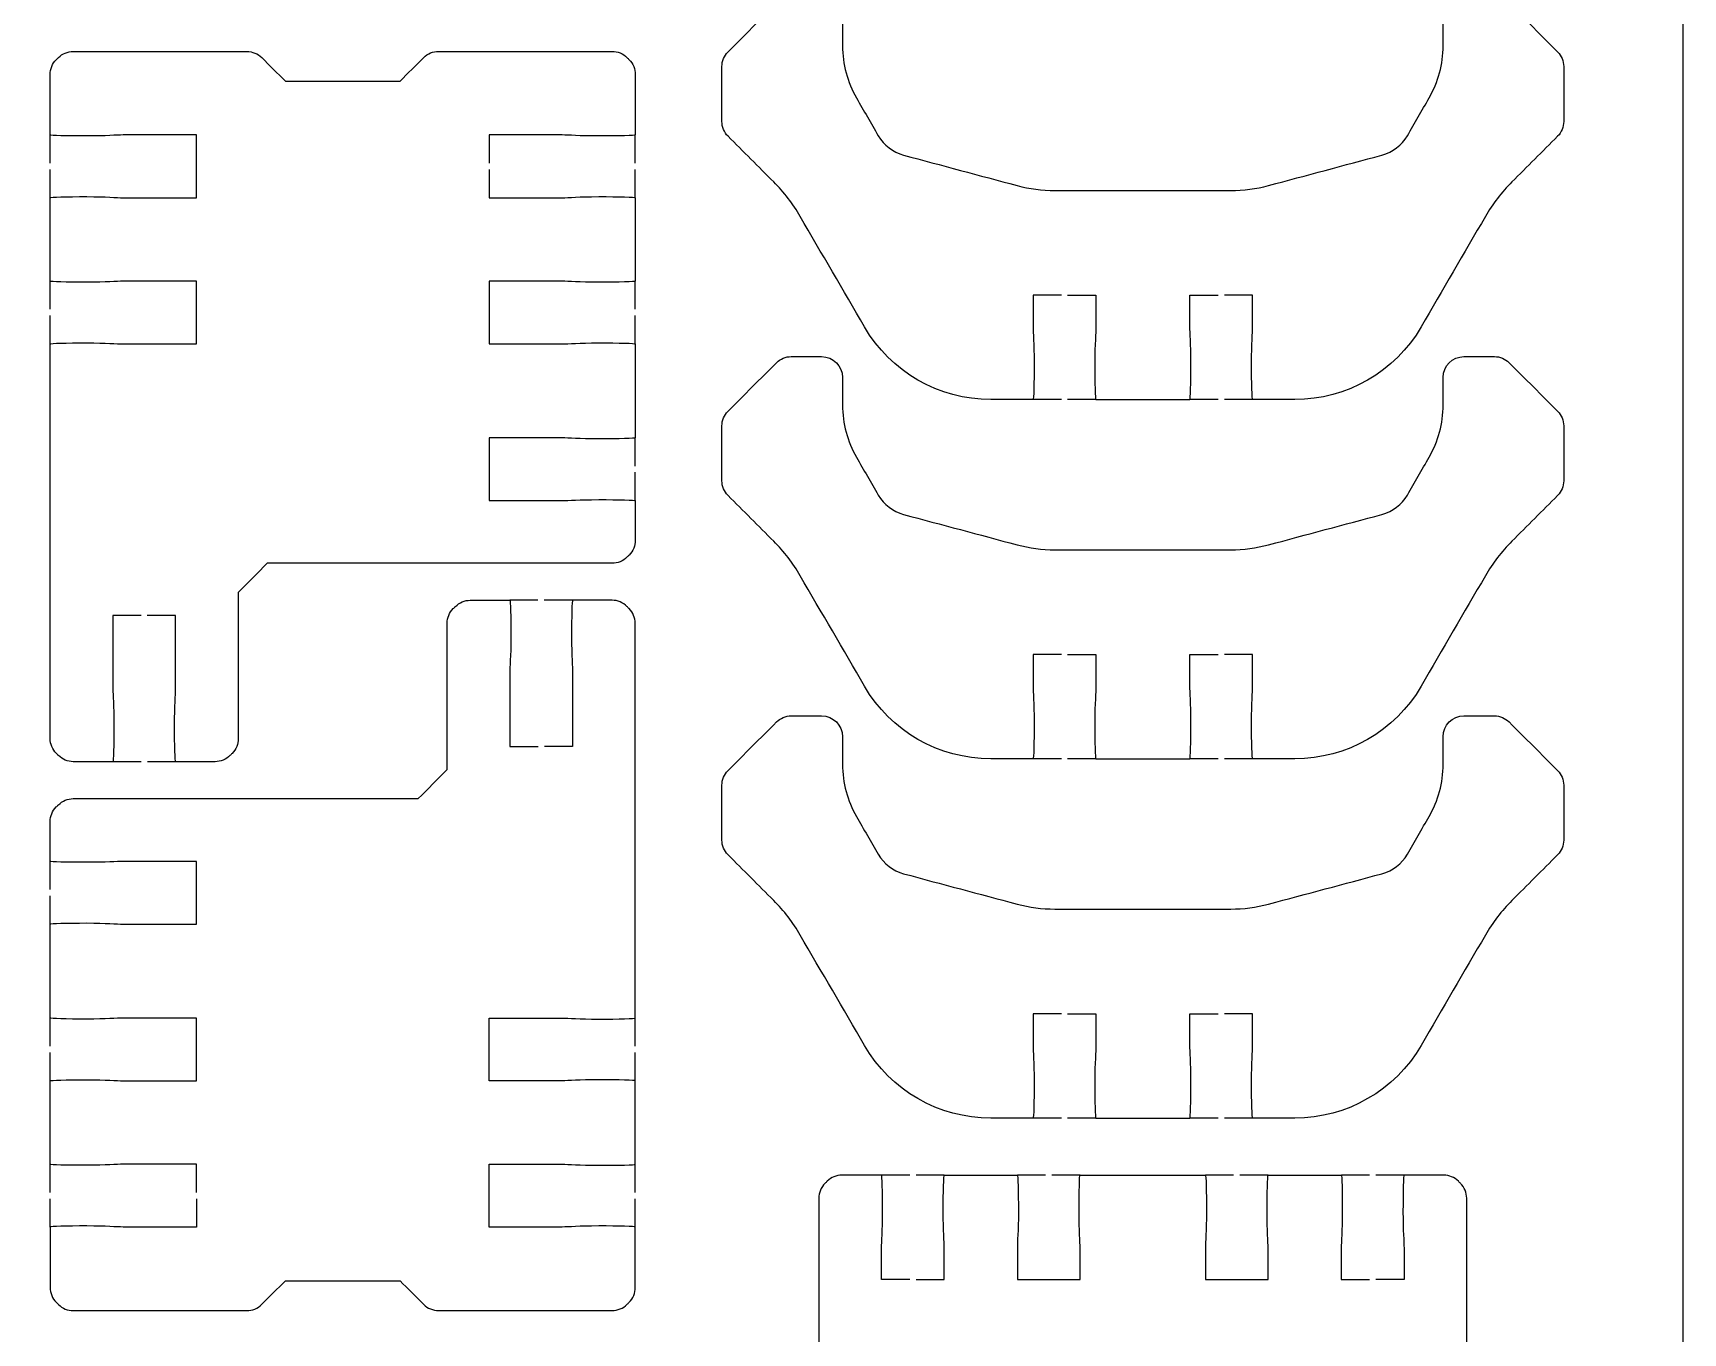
# Model space of a CAD drawing. Extents: x 0 to 410, y 0 to 300.
# Drawn here: x 331.2 to 410.2, y 171.8 to 234 of the extents above; entities that cross this region are included whole.
import ezdxf

# ---------------------------------------------------------------- set-up
doc = ezdxf.new("R2010")
doc.units = 0
doc.header["$MEASUREMENT"] = 0
doc.layers.add('DEFAULT', color=18, linetype='CONTINUOUS')

msp = doc.modelspace()

# ---------------------------------------------------------------- linework, layer by layer
at = {"layer": 'DEFAULT', "color": 18}
msp.add_lwpolyline([(410.176, 0.176), (210.177, 0.176), (210.177, 300.176), (410.176, 300.176)], close=True, dxfattribs=at)
at = {"layer": 'DEFAULT', "color": 1}
for points in [[(332.043, 227.793), (332.043, 229.14)], [(360.043, 227.793), (360.043, 229.14)], [(332.043, 226.142), (332.043, 227.493)], [(360.043, 226.142), (360.043, 227.493)], [(332.043, 220.794), (332.043, 222.141)], [(360.043, 220.794), (360.043, 222.141)], [(332.043, 219.143), (332.043, 220.494)], [(360.043, 219.143), (360.043, 220.494)], [(380.43, 216.476), (379.079, 216.476)], [(382.081, 216.476), (380.73, 216.476)], [(387.93, 216.476), (386.579, 216.476)], [(389.581, 216.476), (388.23, 216.476)], [(360.043, 213.294), (360.043, 214.641)], [(360.043, 211.643), (360.043, 212.994)], [(355.387, 206.87), (354.039, 206.87)], [(357.038, 206.87), (355.686, 206.87)], [(336.397, 199.14), (335.045, 199.14)], [(338.048, 199.14), (336.696, 199.14)], [(380.43, 199.278), (379.079, 199.278)], [(382.081, 199.278), (380.73, 199.278)], [(387.93, 199.278), (386.579, 199.278)], [(389.581, 199.278), (388.23, 199.278)], [(332.043, 193.02), (332.043, 194.371)], [(332.043, 191.369), (332.043, 192.72)], [(332.043, 185.519), (332.043, 186.871)], [(360.043, 185.519), (360.043, 186.871)], [(332.043, 183.868), (332.043, 185.22)], [(360.043, 183.868), (360.043, 185.22)], [(380.43, 182.08), (379.079, 182.08)], [(382.081, 182.08), (380.73, 182.08)], [(387.93, 182.08), (386.579, 182.08)], [(389.581, 182.08), (388.23, 182.08)], [(332.043, 178.52), (332.043, 179.872)], [(360.043, 178.52), (360.043, 179.872)], [(373.177, 179.353), (371.83, 179.353)], [(374.828, 179.353), (373.477, 179.353)], [(379.675, 179.353), (378.328, 179.353)], [(381.326, 179.353), (379.975, 179.353)], [(388.675, 179.353), (387.327, 179.353)], [(390.326, 179.353), (388.975, 179.353)], [(395.176, 179.353), (393.829, 179.353)], [(396.827, 179.353), (395.476, 179.353)], [(332.043, 176.869), (332.043, 178.221)], [(360.043, 176.869), (360.043, 178.221)]]:
    msp.add_lwpolyline(points, dxfattribs=at)
for points, knots in [([(380.43, 221.475), (379.98, 221.475), (379.53, 221.475), (379.079, 221.475), (379.079, 220.975), (379.079, 220.475), (379.079, 219.975), (379.079, 219.64), (379.129, 219.192), (379.129, 218.226), (379.129, 217.259), (379.107, 216.476), (379.079, 216.476), (378.405, 216.476), (377.732, 216.476), (377.058, 216.476), (374.567, 216.476), (372.26, 217.802), (371.008, 219.958), (369.985, 221.717), (368.961, 223.476), (367.938, 225.235), (367.589, 225.842), (367.159, 226.399), (366.665, 226.893), (365.937, 227.622), (365.209, 228.351), (364.481, 229.08), (364.291, 229.267), (364.188, 229.521), (364.188, 229.786), (364.188, 230.661), (364.188, 231.536), (364.188, 232.411), (364.188, 232.675), (364.291, 232.929), (364.481, 233.116), (365.254, 233.89), (366.026, 234.664), (366.799, 235.438), (366.986, 235.625), (367.24, 235.73), (367.508, 235.73), (367.992, 235.73), (368.477, 235.73), (368.961, 235.73), (369.512, 235.73), (369.96, 235.282), (369.96, 234.732), (369.96, 234.29), (369.96, 233.848), (369.96, 233.406), (369.96, 232.531), (370.189, 231.67), (370.627, 230.911), (370.975, 230.309), (371.323, 229.707), (371.671, 229.105), (371.935, 228.647), (372.373, 228.311), (372.884, 228.174), (374.693, 227.689), (376.501, 227.205), (378.31, 226.72), (378.899, 226.562), (379.51, 226.484), (380.12, 226.484), (382.926, 226.484), (385.731, 226.484), (388.537, 226.484), (389.147, 226.484), (389.758, 226.562), (390.347, 226.72), (392.155, 227.205), (393.964, 227.689), (395.773, 228.174), (396.284, 228.311), (396.722, 228.647), (396.986, 229.105), (397.333, 229.707), (397.68, 230.309), (398.027, 230.911), (398.464, 231.67), (398.697, 232.531), (398.697, 233.406), (398.697, 233.848), (398.697, 234.29), (398.697, 234.732), (398.697, 235.282), (399.142, 235.73), (399.695, 235.73), (400.18, 235.73), (400.664, 235.73), (401.149, 235.73), (401.417, 235.73), (401.671, 235.625), (401.858, 235.438), (402.631, 234.664), (403.403, 233.89), (404.176, 233.116), (404.366, 232.929), (404.469, 232.675), (404.469, 232.411), (404.469, 231.536), (404.469, 230.661), (404.469, 229.786), (404.469, 229.521), (404.366, 229.267), (404.176, 229.08), (403.448, 228.351), (402.72, 227.622), (401.992, 226.893), (401.498, 226.399), (401.068, 225.842), (400.719, 225.235), (399.695, 223.476), (398.672, 221.717), (397.649, 219.958), (396.393, 217.802), (394.09, 216.476), (391.596, 216.476), (390.924, 216.476), (390.253, 216.476), (389.581, 216.476), (389.553, 216.476), (389.532, 217.259), (389.532, 218.226), (389.532, 219.192), (389.581, 219.64), (389.581, 219.975), (389.581, 220.475), (389.581, 220.975), (389.581, 221.475), (389.131, 221.475), (388.681, 221.475), (388.23, 221.475)], [0, 0, 0, 0, 3.83, 3.83, 3.83, 8.08, 8.08, 8.08, 9.08, 9.08, 9.08, 10.08, 10.08, 10.08, 15.81, 15.81, 15.81, 16.81, 16.81, 16.81, 34.115826, 34.115826, 34.115826, 35.115826, 35.115826, 35.115826, 43.876881, 43.876881, 43.876881, 44.876881, 44.876881, 44.876881, 52.316881, 52.316881, 52.316881, 53.316881, 53.316881, 53.316881, 62.615338, 62.615338, 62.615338, 63.615338, 63.615338, 63.615338, 67.735338, 67.735338, 67.735338, 68.735338, 68.735338, 68.735338, 72.495338, 72.495338, 72.495338, 73.495338, 73.495338, 73.495338, 79.409389, 79.409389, 79.409389, 80.409389, 80.409389, 80.409389, 96.331663, 96.331663, 96.331663, 97.331663, 97.331663, 97.331663, 121.191663, 121.191663, 121.191663, 122.191663, 122.191663, 122.191663, 138.113937, 138.113937, 138.113937, 139.113937, 139.113937, 139.113937, 145.022989, 145.022989, 145.022989, 146.022989, 146.022989, 146.022989, 149.782989, 149.782989, 149.782989, 150.782989, 150.782989, 150.782989, 154.902989, 154.902989, 154.902989, 155.902989, 155.902989, 155.902989, 165.201446, 165.201446, 165.201446, 166.201446, 166.201446, 166.201446, 173.641446, 173.641446, 173.641446, 174.641446, 174.641446, 174.641446, 183.402502, 183.402502, 183.402502, 184.402502, 184.402502, 184.402502, 201.708328, 201.708328, 201.708328, 202.708328, 202.708328, 202.708328, 208.418328, 208.418328, 208.418328, 209.418328, 209.418328, 209.418328, 210.418328, 210.418328, 210.418328, 214.668328, 214.668328, 214.668328, 218.498328, 218.498328, 218.498328, 218.498328]), ([(336.393, 206.136), (335.943, 206.136), (335.492, 206.136), (335.042, 206.136), (335.043, 204.97), (335.044, 203.805), (335.045, 202.64), (335.045, 202.305), (335.095, 201.857), (335.095, 200.89), (335.095, 199.923), (335.074, 199.14), (335.045, 199.14), (334.414, 199.14), (333.782, 199.14), (333.151, 199.14), (332.886, 199.14), (332.632, 199.246), (332.445, 199.433), (332.41, 199.468), (332.375, 199.504), (332.34, 199.539), (332.153, 199.729), (332.047, 199.983), (332.047, 200.248), (332.046, 206.545), (332.044, 212.842), (332.043, 219.139), (332.043, 219.167), (332.826, 219.189), (333.793, 219.189), (334.76, 219.189), (335.208, 219.139), (335.543, 219.139), (336.709, 219.139), (337.876, 219.139), (339.042, 219.139), (339.042, 220.14), (339.042, 221.141), (339.042, 222.141), (337.876, 222.141), (336.709, 222.141), (335.543, 222.141), (335.208, 222.141), (334.76, 222.092), (333.793, 222.092), (332.826, 222.092), (332.043, 222.113), (332.043, 222.141), (332.043, 223.472), (332.043, 224.804), (332.043, 226.135), (332.043, 226.167), (332.826, 226.188), (333.793, 226.188), (334.76, 226.188), (335.208, 226.135), (335.543, 226.135), (336.709, 226.135), (337.876, 226.135), (339.042, 226.135), (339.042, 227.137), (339.042, 228.139), (339.042, 229.14), (337.876, 229.14), (336.709, 229.14), (335.543, 229.14), (335.208, 229.14), (334.76, 229.091), (333.793, 229.091), (332.826, 229.091), (332.043, 229.112), (332.043, 229.14), (332.043, 230.105), (332.043, 231.069), (332.043, 232.033), (332.043, 232.301), (332.149, 232.555), (332.336, 232.742), (332.371, 232.778), (332.407, 232.813), (332.442, 232.848), (332.629, 233.035), (332.883, 233.137), (333.147, 233.137), (335.918, 233.137), (338.688, 233.137), (341.459, 233.137), (341.723, 233.137), (341.981, 233.032), (342.168, 232.845), (342.545, 232.467), (342.923, 232.09), (343.3, 231.712), (345.129, 231.712), (346.958, 231.712), (348.786, 231.712), (349.165, 232.091), (349.543, 232.47), (349.922, 232.848), (350.109, 233.035), (350.363, 233.141), (350.628, 233.141), (353.397, 233.141), (356.166, 233.141), (358.936, 233.141), (359.2, 233.141), (359.458, 233.035), (359.645, 232.848), (359.68, 232.813), (359.715, 232.778), (359.75, 232.742), (359.937, 232.555), (360.043, 232.301), (360.043, 232.037), (360.043, 231.071), (360.043, 230.106), (360.043, 229.14), (360.043, 229.112), (359.26, 229.091), (358.293, 229.091), (357.327, 229.091), (356.879, 229.14), (356.544, 229.14), (355.377, 229.14), (354.211, 229.14), (353.044, 229.14), (353.044, 228.69), (353.044, 228.24), (353.044, 227.789)], [0, 0, 0, 0, 3.83, 3.83, 3.83, 13.740005, 13.740005, 13.740005, 14.740005, 14.740005, 14.740005, 15.740005, 15.740005, 15.740005, 21.110005, 21.110005, 21.110005, 22.110005, 22.110005, 22.110005, 22.534269, 22.534269, 22.534269, 23.534269, 23.534269, 23.534269, 77.08427, 77.08427, 77.08427, 78.08427, 78.08427, 78.08427, 79.08427, 79.08427, 79.08427, 89.00427, 89.00427, 89.00427, 97.51427, 97.51427, 97.51427, 107.43427, 107.43427, 107.43427, 108.43427, 108.43427, 108.43427, 109.43427, 109.43427, 109.43427, 120.75427, 120.75427, 120.75427, 121.75427, 121.75427, 121.75427, 122.75427, 122.75427, 122.75427, 132.67427, 132.67427, 132.67427, 141.19427, 141.19427, 141.19427, 151.11427, 151.11427, 151.11427, 152.11427, 152.11427, 152.11427, 153.11427, 153.11427, 153.11427, 161.31427, 161.31427, 161.31427, 162.31427, 162.31427, 162.31427, 162.738534, 162.738534, 162.738534, 163.738534, 163.738534, 163.738534, 187.298534, 187.298534, 187.298534, 188.298534, 188.298534, 188.298534, 192.83816, 192.83816, 192.83816, 208.38816, 208.38816, 208.38816, 212.941927, 212.941927, 212.941927, 213.941927, 213.941927, 213.941927, 237.491927, 237.491927, 237.491927, 238.491927, 238.491927, 238.491927, 238.916191, 238.916191, 238.916191, 239.916191, 239.916191, 239.916191, 248.126191, 248.126191, 248.126191, 249.126191, 249.126191, 249.126191, 250.126191, 250.126191, 250.126191, 260.046191, 260.046191, 260.046191, 263.876191, 263.876191, 263.876191, 263.876191]), ([(353.044, 227.489), (353.044, 227.038), (353.044, 226.586), (353.044, 226.135), (354.211, 226.135), (355.377, 226.135), (356.544, 226.135), (356.879, 226.135), (357.327, 226.188), (358.293, 226.188), (359.26, 226.188), (360.043, 226.167), (360.043, 226.135), (360.043, 224.804), (360.043, 223.472), (360.043, 222.141), (360.043, 222.113), (359.26, 222.092), (358.293, 222.092), (357.327, 222.092), (356.879, 222.141), (356.544, 222.141), (355.377, 222.141), (354.211, 222.141), (353.044, 222.141), (353.044, 221.141), (353.044, 220.14), (353.044, 219.139), (354.211, 219.139), (355.377, 219.139), (356.544, 219.139), (356.879, 219.139), (357.327, 219.189), (358.293, 219.189), (359.26, 219.189), (360.043, 219.167), (360.043, 219.139), (360.043, 217.64), (360.043, 216.141), (360.043, 214.641), (360.043, 214.613), (359.26, 214.588), (358.293, 214.588), (357.327, 214.588), (356.879, 214.641), (356.544, 214.641), (355.377, 214.641), (354.211, 214.641), (353.044, 214.641), (353.044, 213.641), (353.044, 212.64), (353.044, 211.639), (354.211, 211.639), (355.377, 211.639), (356.544, 211.639), (356.879, 211.639), (357.327, 211.685), (358.293, 211.685), (359.26, 211.685), (360.043, 211.664), (360.043, 211.639), (360.043, 211.007), (360.043, 210.374), (360.043, 209.741), (360.043, 209.477), (359.937, 209.219), (359.747, 209.032), (359.713, 208.998), (359.679, 208.964), (359.645, 208.93), (359.454, 208.743), (359.204, 208.637), (358.939, 208.637), (353.437, 208.637), (347.935, 208.637), (342.433, 208.637), (341.97, 208.174), (341.508, 207.71), (341.046, 207.247), (341.046, 204.914), (341.046, 202.581), (341.046, 200.248), (341.046, 199.983), (340.94, 199.729), (340.753, 199.539), (340.718, 199.504), (340.683, 199.468), (340.648, 199.433), (340.461, 199.246), (340.203, 199.14), (339.938, 199.14), (339.308, 199.14), (338.678, 199.14), (338.048, 199.14), (338.019, 199.14), (337.998, 199.923), (337.998, 200.89), (337.998, 201.857), (338.048, 202.305), (338.048, 202.64), (338.046, 203.805), (338.045, 204.97), (338.044, 206.136), (337.594, 206.136), (337.143, 206.136), (336.693, 206.136)], [0, 0, 0, 0, 3.84, 3.84, 3.84, 13.76, 13.76, 13.76, 14.76, 14.76, 14.76, 15.76, 15.76, 15.76, 27.08, 27.08, 27.08, 28.08, 28.08, 28.08, 29.08, 29.08, 29.08, 39, 39, 39, 47.51, 47.51, 47.51, 57.43, 57.43, 57.43, 58.43, 58.43, 58.43, 59.43, 59.43, 59.43, 72.18, 72.18, 72.18, 73.18, 73.18, 73.18, 74.18, 74.18, 74.18, 84.1, 84.1, 84.1, 92.61, 92.61, 92.61, 102.53, 102.53, 102.53, 103.53, 103.53, 103.53, 104.53, 104.53, 104.53, 109.91, 109.91, 109.91, 110.91, 110.91, 110.91, 111.320122, 111.320122, 111.320122, 112.320122, 112.320122, 112.320122, 159.110122, 159.110122, 159.110122, 164.675057, 164.675057, 164.675057, 184.515057, 184.515057, 184.515057, 185.515057, 185.515057, 185.515057, 185.939321, 185.939321, 185.939321, 186.939321, 186.939321, 186.939321, 192.299321, 192.299321, 192.299321, 193.299321, 193.299321, 193.299321, 194.299321, 194.299321, 194.299321, 204.209326, 204.209326, 204.209326, 208.039326, 208.039326, 208.039326, 208.039326]), ([(380.73, 221.475), (381.181, 221.475), (381.631, 221.475), (382.081, 221.475), (382.081, 220.975), (382.081, 220.475), (382.081, 219.975), (382.081, 219.64), (382.032, 219.192), (382.032, 218.226), (382.032, 217.259), (382.053, 216.476), (382.081, 216.476), (383.581, 216.476), (385.08, 216.476), (386.579, 216.476), (386.607, 216.476), (386.629, 217.259), (386.629, 218.226), (386.629, 219.192), (386.579, 219.64), (386.579, 219.975), (386.579, 220.475), (386.579, 220.975), (386.579, 221.475), (387.03, 221.475), (387.48, 221.475), (387.93, 221.475)], [0, 0, 0, 0, 3.83, 3.83, 3.83, 8.08, 8.08, 8.08, 9.08, 9.08, 9.08, 10.08, 10.08, 10.08, 22.83, 22.83, 22.83, 23.83, 23.83, 23.83, 24.83, 24.83, 24.83, 29.08, 29.08, 29.08, 32.91, 32.91, 32.91, 32.91]), ([(380.43, 204.277), (379.98, 204.277), (379.53, 204.277), (379.079, 204.277), (379.079, 203.777), (379.079, 203.277), (379.079, 202.777), (379.079, 202.442), (379.129, 201.994), (379.129, 201.028), (379.129, 200.061), (379.107, 199.278), (379.079, 199.278), (378.405, 199.278), (377.732, 199.278), (377.058, 199.278), (374.567, 199.278), (372.26, 200.604), (371.008, 202.76), (369.985, 204.519), (368.961, 206.278), (367.938, 208.037), (367.589, 208.644), (367.159, 209.201), (366.665, 209.695), (365.937, 210.424), (365.209, 211.153), (364.481, 211.883), (364.291, 212.07), (364.188, 212.324), (364.188, 212.588), (364.188, 213.463), (364.188, 214.338), (364.188, 215.213), (364.188, 215.477), (364.291, 215.731), (364.481, 215.918), (365.254, 216.692), (366.026, 217.466), (366.799, 218.24), (366.986, 218.427), (367.24, 218.532), (367.508, 218.532), (367.992, 218.532), (368.477, 218.532), (368.961, 218.532), (369.512, 218.532), (369.96, 218.084), (369.96, 217.534), (369.96, 217.092), (369.96, 216.65), (369.96, 216.208), (369.96, 215.333), (370.189, 214.472), (370.627, 213.713), (370.975, 213.111), (371.323, 212.509), (371.671, 211.907), (371.935, 211.449), (372.373, 211.114), (372.884, 210.976), (374.693, 210.491), (376.501, 210.007), (378.31, 209.522), (378.899, 209.364), (379.51, 209.286), (380.12, 209.286), (382.926, 209.286), (385.731, 209.286), (388.537, 209.286), (389.147, 209.286), (389.758, 209.364), (390.347, 209.522), (392.155, 210.007), (393.964, 210.491), (395.773, 210.976), (396.284, 211.114), (396.722, 211.449), (396.986, 211.907), (397.333, 212.509), (397.68, 213.111), (398.027, 213.713), (398.464, 214.472), (398.697, 215.333), (398.697, 216.208), (398.697, 216.65), (398.697, 217.092), (398.697, 217.534), (398.697, 218.084), (399.142, 218.532), (399.695, 218.532), (400.18, 218.532), (400.664, 218.532), (401.149, 218.532), (401.417, 218.532), (401.671, 218.427), (401.858, 218.24), (402.631, 217.466), (403.403, 216.692), (404.176, 215.918), (404.366, 215.731), (404.469, 215.477), (404.469, 215.213), (404.469, 214.338), (404.469, 213.463), (404.469, 212.588), (404.469, 212.324), (404.366, 212.07), (404.176, 211.883), (403.448, 211.153), (402.72, 210.424), (401.992, 209.695), (401.498, 209.201), (401.068, 208.644), (400.719, 208.037), (399.695, 206.278), (398.672, 204.519), (397.649, 202.76), (396.393, 200.604), (394.09, 199.278), (391.596, 199.278), (390.924, 199.278), (390.253, 199.278), (389.581, 199.278), (389.553, 199.278), (389.532, 200.061), (389.532, 201.028), (389.532, 201.994), (389.581, 202.442), (389.581, 202.777), (389.581, 203.277), (389.581, 203.777), (389.581, 204.277), (389.131, 204.277), (388.681, 204.277), (388.23, 204.277)], [0, 0, 0, 0, 3.83, 3.83, 3.83, 8.08, 8.08, 8.08, 9.08, 9.08, 9.08, 10.08, 10.08, 10.08, 15.81, 15.81, 15.81, 16.81, 16.81, 16.81, 34.115826, 34.115826, 34.115826, 35.115826, 35.115826, 35.115826, 43.876881, 43.876881, 43.876881, 44.876881, 44.876881, 44.876881, 52.316881, 52.316881, 52.316881, 53.316881, 53.316881, 53.316881, 62.615338, 62.615338, 62.615338, 63.615338, 63.615338, 63.615338, 67.735338, 67.735338, 67.735338, 68.735338, 68.735338, 68.735338, 72.495338, 72.495338, 72.495338, 73.495338, 73.495338, 73.495338, 79.409389, 79.409389, 79.409389, 80.409389, 80.409389, 80.409389, 96.331663, 96.331663, 96.331663, 97.331663, 97.331663, 97.331663, 121.191663, 121.191663, 121.191663, 122.191663, 122.191663, 122.191663, 138.113937, 138.113937, 138.113937, 139.113937, 139.113937, 139.113937, 145.022989, 145.022989, 145.022989, 146.022989, 146.022989, 146.022989, 149.782989, 149.782989, 149.782989, 150.782989, 150.782989, 150.782989, 154.902989, 154.902989, 154.902989, 155.902989, 155.902989, 155.902989, 165.201446, 165.201446, 165.201446, 166.201446, 166.201446, 166.201446, 173.641446, 173.641446, 173.641446, 174.641446, 174.641446, 174.641446, 183.402502, 183.402502, 183.402502, 184.402502, 184.402502, 184.402502, 201.708328, 201.708328, 201.708328, 202.708328, 202.708328, 202.708328, 208.418328, 208.418328, 208.418328, 209.418328, 209.418328, 209.418328, 210.418328, 210.418328, 210.418328, 214.668328, 214.668328, 214.668328, 218.498328, 218.498328, 218.498328, 218.498328]), ([(339.042, 178.224), (339.042, 177.772), (339.042, 177.321), (339.042, 176.869), (337.876, 176.869), (336.709, 176.869), (335.543, 176.869), (335.208, 176.869), (334.76, 176.919), (333.793, 176.919), (332.826, 176.919), (332.043, 176.898), (332.043, 176.869), (332.043, 175.904), (332.043, 174.939), (332.043, 173.973), (332.043, 173.708), (332.149, 173.454), (332.336, 173.268), (332.371, 173.232), (332.407, 173.197), (332.442, 173.162), (332.629, 172.971), (332.883, 172.869), (333.147, 172.869), (335.917, 172.869), (338.686, 172.869), (341.455, 172.869), (341.72, 172.869), (341.977, 172.971), (342.164, 173.162), (342.543, 173.54), (342.922, 173.919), (343.3, 174.298), (345.129, 174.298), (346.958, 174.298), (348.786, 174.298), (349.164, 173.92), (349.541, 173.543), (349.919, 173.165), (350.105, 172.975), (350.359, 172.872), (350.624, 172.872), (353.396, 172.872), (356.167, 172.872), (358.939, 172.872), (359.204, 172.872), (359.458, 172.975), (359.645, 173.162), (359.679, 173.196), (359.713, 173.23), (359.747, 173.264), (359.937, 173.454), (360.043, 173.708), (360.043, 173.973), (360.043, 174.939), (360.043, 175.904), (360.043, 176.869), (360.043, 176.898), (359.26, 176.919), (358.293, 176.919), (357.327, 176.919), (356.879, 176.869), (356.544, 176.869), (355.377, 176.869), (354.211, 176.869), (353.044, 176.869), (353.044, 177.871), (353.044, 178.873), (353.044, 179.875), (354.211, 179.875), (355.377, 179.875), (356.544, 179.875), (356.879, 179.875), (357.327, 179.822), (358.293, 179.822), (359.26, 179.822), (360.043, 179.843), (360.043, 179.875), (360.043, 181.206), (360.043, 182.537), (360.043, 183.868), (360.043, 183.897), (359.26, 183.918), (358.293, 183.918), (357.327, 183.918), (356.879, 183.868), (356.544, 183.868), (355.377, 183.868), (354.211, 183.868), (353.044, 183.868), (353.044, 184.869), (353.044, 185.87), (353.044, 186.871), (354.211, 186.871), (355.377, 186.871), (356.544, 186.871), (356.879, 186.871), (357.327, 186.821), (358.293, 186.821), (359.26, 186.821), (360.043, 186.842), (360.043, 186.871), (360.042, 193.168), (360.041, 199.465), (360.04, 205.762), (360.04, 206.026), (359.934, 206.28), (359.747, 206.471), (359.712, 206.505), (359.676, 206.539), (359.641, 206.573), (359.454, 206.764), (359.197, 206.87), (358.932, 206.87), (358.302, 206.87), (357.671, 206.87), (357.041, 206.87), (357.013, 206.87), (356.992, 206.086), (356.992, 205.12), (356.992, 204.153), (357.041, 203.705), (357.041, 203.37), (357.042, 202.205), (357.043, 201.039), (357.045, 199.874), (356.594, 199.874), (356.144, 199.874), (355.693, 199.874)], [0, 0, 0, 0, 3.84, 3.84, 3.84, 13.76, 13.76, 13.76, 14.76, 14.76, 14.76, 15.76, 15.76, 15.76, 23.97, 23.97, 23.97, 24.97, 24.97, 24.97, 25.394264, 25.394264, 25.394264, 26.394264, 26.394264, 26.394264, 49.944264, 49.944264, 49.944264, 50.944264, 50.944264, 50.944264, 55.498032, 55.498032, 55.498032, 71.048032, 71.048032, 71.048032, 75.587657, 75.587657, 75.587657, 76.587657, 76.587657, 76.587657, 100.157657, 100.157657, 100.157657, 101.157657, 101.157657, 101.157657, 101.567779, 101.567779, 101.567779, 102.567779, 102.567779, 102.567779, 110.777779, 110.777779, 110.777779, 111.777779, 111.777779, 111.777779, 112.777779, 112.777779, 112.777779, 122.697779, 122.697779, 122.697779, 131.217779, 131.217779, 131.217779, 141.137779, 141.137779, 141.137779, 142.137779, 142.137779, 142.137779, 143.137779, 143.137779, 143.137779, 154.457779, 154.457779, 154.457779, 155.457779, 155.457779, 155.457779, 156.457779, 156.457779, 156.457779, 166.377779, 166.377779, 166.377779, 174.887779, 174.887779, 174.887779, 184.807779, 184.807779, 184.807779, 185.807779, 185.807779, 185.807779, 186.807779, 186.807779, 186.807779, 240.35778, 240.35778, 240.35778, 241.35778, 241.35778, 241.35778, 241.775033, 241.775033, 241.775033, 242.775033, 242.775033, 242.775033, 248.135033, 248.135033, 248.135033, 249.135033, 249.135033, 249.135033, 250.135033, 250.135033, 250.135033, 260.045038, 260.045038, 260.045038, 263.875038, 263.875038, 263.875038, 263.875038]), ([(339.042, 178.524), (339.042, 178.974), (339.042, 179.425), (339.042, 179.875), (337.876, 179.875), (336.709, 179.875), (335.543, 179.875), (335.208, 179.875), (334.76, 179.822), (333.793, 179.822), (332.826, 179.822), (332.043, 179.843), (332.043, 179.875), (332.043, 181.206), (332.043, 182.537), (332.043, 183.868), (332.043, 183.897), (332.826, 183.918), (333.793, 183.918), (334.76, 183.918), (335.208, 183.868), (335.543, 183.868), (336.709, 183.868), (337.876, 183.868), (339.042, 183.868), (339.042, 184.869), (339.042, 185.87), (339.042, 186.871), (337.876, 186.871), (336.709, 186.871), (335.543, 186.871), (335.208, 186.871), (334.76, 186.821), (333.793, 186.821), (332.826, 186.821), (332.043, 186.842), (332.043, 186.871), (332.043, 188.37), (332.043, 189.869), (332.043, 191.369), (332.043, 191.397), (332.826, 191.421), (333.793, 191.421), (334.76, 191.421), (335.208, 191.369), (335.543, 191.369), (336.709, 191.369), (337.876, 191.369), (339.042, 191.369), (339.042, 192.369), (339.042, 193.37), (339.042, 194.371), (337.876, 194.371), (336.709, 194.371), (335.543, 194.371), (335.208, 194.371), (334.76, 194.325), (333.793, 194.325), (332.826, 194.325), (332.043, 194.346), (332.043, 194.371), (332.043, 195.003), (332.043, 195.636), (332.043, 196.269), (332.043, 196.533), (332.149, 196.787), (332.336, 196.978), (332.371, 197.012), (332.407, 197.046), (332.442, 197.08), (332.629, 197.267), (332.883, 197.373), (333.147, 197.373), (338.65, 197.373), (344.152, 197.373), (349.654, 197.373), (350.116, 197.836), (350.578, 198.299), (351.04, 198.763), (351.04, 201.096), (351.04, 203.429), (351.04, 205.762), (351.04, 206.026), (351.146, 206.28), (351.333, 206.471), (351.368, 206.505), (351.404, 206.539), (351.439, 206.573), (351.626, 206.764), (351.88, 206.87), (352.145, 206.87), (352.776, 206.87), (353.407, 206.87), (354.039, 206.87), (354.067, 206.87), (354.088, 206.086), (354.088, 205.12), (354.088, 204.153), (354.039, 203.705), (354.039, 203.37), (354.04, 202.205), (354.041, 201.039), (354.042, 199.874), (354.493, 199.874), (354.943, 199.874), (355.394, 199.874)], [0, 0, 0, 0, 3.83, 3.83, 3.83, 13.75, 13.75, 13.75, 14.75, 14.75, 14.75, 15.75, 15.75, 15.75, 27.07, 27.07, 27.07, 28.07, 28.07, 28.07, 29.07, 29.07, 29.07, 38.99, 38.99, 38.99, 47.5, 47.5, 47.5, 57.42, 57.42, 57.42, 58.42, 58.42, 58.42, 59.42, 59.42, 59.42, 72.17, 72.17, 72.17, 73.17, 73.17, 73.17, 74.17, 74.17, 74.17, 84.09, 84.09, 84.09, 92.6, 92.6, 92.6, 102.52, 102.52, 102.52, 103.52, 103.52, 103.52, 104.52, 104.52, 104.52, 109.9, 109.9, 109.9, 110.9, 110.9, 110.9, 111.317253, 111.317253, 111.317253, 112.317253, 112.317253, 112.317253, 159.107253, 159.107253, 159.107253, 164.672188, 164.672188, 164.672188, 184.512188, 184.512188, 184.512188, 185.512188, 185.512188, 185.512188, 185.929441, 185.929441, 185.929441, 186.929441, 186.929441, 186.929441, 192.299441, 192.299441, 192.299441, 193.299441, 193.299441, 193.299441, 194.299441, 194.299441, 194.299441, 204.209446, 204.209446, 204.209446, 208.039446, 208.039446, 208.039446, 208.039446]), ([(380.73, 204.277), (381.181, 204.277), (381.631, 204.277), (382.081, 204.277), (382.081, 203.777), (382.081, 203.277), (382.081, 202.777), (382.081, 202.442), (382.032, 201.994), (382.032, 201.028), (382.032, 200.061), (382.053, 199.278), (382.081, 199.278), (383.581, 199.278), (385.08, 199.278), (386.579, 199.278), (386.607, 199.278), (386.629, 200.061), (386.629, 201.028), (386.629, 201.994), (386.579, 202.442), (386.579, 202.777), (386.579, 203.277), (386.579, 203.777), (386.579, 204.277), (387.03, 204.277), (387.48, 204.277), (387.93, 204.277)], [0, 0, 0, 0, 3.83, 3.83, 3.83, 8.08, 8.08, 8.08, 9.08, 9.08, 9.08, 10.08, 10.08, 10.08, 22.83, 22.83, 22.83, 23.83, 23.83, 23.83, 24.83, 24.83, 24.83, 29.08, 29.08, 29.08, 32.91, 32.91, 32.91, 32.91]), ([(380.43, 187.079), (379.98, 187.079), (379.53, 187.079), (379.079, 187.079), (379.079, 186.579), (379.079, 186.079), (379.079, 185.579), (379.079, 185.244), (379.129, 184.796), (379.129, 183.83), (379.129, 182.863), (379.107, 182.08), (379.079, 182.08), (378.405, 182.08), (377.732, 182.08), (377.058, 182.08), (374.567, 182.08), (372.26, 183.406), (371.008, 185.562), (369.985, 187.321), (368.961, 189.08), (367.938, 190.839), (367.589, 191.446), (367.159, 192.004), (366.665, 192.497), (365.937, 193.227), (365.209, 193.956), (364.481, 194.685), (364.291, 194.872), (364.188, 195.126), (364.188, 195.39), (364.188, 196.265), (364.188, 197.14), (364.188, 198.015), (364.188, 198.279), (364.291, 198.533), (364.481, 198.72), (365.254, 199.494), (366.026, 200.268), (366.799, 201.042), (366.986, 201.229), (367.24, 201.335), (367.508, 201.335), (367.992, 201.335), (368.477, 201.335), (368.961, 201.335), (369.512, 201.335), (369.96, 200.886), (369.96, 200.336), (369.96, 199.894), (369.96, 199.452), (369.96, 199.01), (369.96, 198.135), (370.189, 197.274), (370.627, 196.516), (370.975, 195.913), (371.323, 195.311), (371.671, 194.709), (371.935, 194.251), (372.373, 193.916), (372.884, 193.778), (374.693, 193.294), (376.501, 192.809), (378.31, 192.325), (378.899, 192.166), (379.51, 192.088), (380.12, 192.088), (382.926, 192.088), (385.731, 192.088), (388.537, 192.088), (389.147, 192.088), (389.758, 192.166), (390.347, 192.325), (392.155, 192.809), (393.964, 193.294), (395.773, 193.778), (396.284, 193.916), (396.722, 194.251), (396.986, 194.709), (397.333, 195.311), (397.68, 195.913), (398.027, 196.516), (398.464, 197.274), (398.697, 198.135), (398.697, 199.01), (398.697, 199.452), (398.697, 199.894), (398.697, 200.336), (398.697, 200.886), (399.142, 201.335), (399.695, 201.335), (400.18, 201.335), (400.664, 201.335), (401.149, 201.335), (401.417, 201.335), (401.671, 201.229), (401.858, 201.042), (402.631, 200.268), (403.403, 199.494), (404.176, 198.72), (404.366, 198.533), (404.469, 198.279), (404.469, 198.015), (404.469, 197.14), (404.469, 196.265), (404.469, 195.39), (404.469, 195.126), (404.366, 194.872), (404.176, 194.685), (403.448, 193.956), (402.72, 193.227), (401.992, 192.497), (401.498, 192.004), (401.068, 191.446), (400.719, 190.839), (399.695, 189.08), (398.672, 187.321), (397.649, 185.562), (396.393, 183.406), (394.09, 182.08), (391.596, 182.08), (390.924, 182.08), (390.253, 182.08), (389.581, 182.08), (389.553, 182.08), (389.532, 182.863), (389.532, 183.83), (389.532, 184.796), (389.581, 185.244), (389.581, 185.579), (389.581, 186.079), (389.581, 186.579), (389.581, 187.079), (389.131, 187.079), (388.681, 187.079), (388.23, 187.079)], [0, 0, 0, 0, 3.83, 3.83, 3.83, 8.08, 8.08, 8.08, 9.08, 9.08, 9.08, 10.08, 10.08, 10.08, 15.81, 15.81, 15.81, 16.81, 16.81, 16.81, 34.115826, 34.115826, 34.115826, 35.115826, 35.115826, 35.115826, 43.876881, 43.876881, 43.876881, 44.876881, 44.876881, 44.876881, 52.316881, 52.316881, 52.316881, 53.316881, 53.316881, 53.316881, 62.615338, 62.615338, 62.615338, 63.615338, 63.615338, 63.615338, 67.735338, 67.735338, 67.735338, 68.735338, 68.735338, 68.735338, 72.495338, 72.495338, 72.495338, 73.495338, 73.495338, 73.495338, 79.409389, 79.409389, 79.409389, 80.409389, 80.409389, 80.409389, 96.331663, 96.331663, 96.331663, 97.331663, 97.331663, 97.331663, 121.191663, 121.191663, 121.191663, 122.191663, 122.191663, 122.191663, 138.113937, 138.113937, 138.113937, 139.113937, 139.113937, 139.113937, 145.022989, 145.022989, 145.022989, 146.022989, 146.022989, 146.022989, 149.782989, 149.782989, 149.782989, 150.782989, 150.782989, 150.782989, 154.902989, 154.902989, 154.902989, 155.902989, 155.902989, 155.902989, 165.201446, 165.201446, 165.201446, 166.201446, 166.201446, 166.201446, 173.641446, 173.641446, 173.641446, 174.641446, 174.641446, 174.641446, 183.402502, 183.402502, 183.402502, 184.402502, 184.402502, 184.402502, 201.708328, 201.708328, 201.708328, 202.708328, 202.708328, 202.708328, 208.418328, 208.418328, 208.418328, 209.418328, 209.418328, 209.418328, 210.418328, 210.418328, 210.418328, 214.668328, 214.668328, 214.668328, 218.498328, 218.498328, 218.498328, 218.498328]), ([(380.73, 187.079), (381.181, 187.079), (381.631, 187.079), (382.081, 187.079), (382.081, 186.579), (382.081, 186.079), (382.081, 185.579), (382.081, 185.244), (382.032, 184.796), (382.032, 183.83), (382.032, 182.863), (382.053, 182.08), (382.081, 182.08), (383.581, 182.08), (385.08, 182.08), (386.579, 182.08), (386.607, 182.08), (386.629, 182.863), (386.629, 183.83), (386.629, 184.796), (386.579, 185.244), (386.579, 185.579), (386.579, 186.079), (386.579, 186.579), (386.579, 187.079), (387.03, 187.079), (387.48, 187.079), (387.93, 187.079)], [0, 0, 0, 0, 3.83, 3.83, 3.83, 8.08, 8.08, 8.08, 9.08, 9.08, 9.08, 10.08, 10.08, 10.08, 22.83, 22.83, 22.83, 23.83, 23.83, 23.83, 24.83, 24.83, 24.83, 29.08, 29.08, 29.08, 32.91, 32.91, 32.91, 32.91]), ([(373.177, 174.354), (372.727, 174.354), (372.276, 174.354), (371.826, 174.354), (371.826, 174.854), (371.826, 175.354), (371.826, 175.853), (371.826, 176.189), (371.875, 176.637), (371.875, 177.603), (371.875, 178.57), (371.854, 179.353), (371.826, 179.353), (371.195, 179.353), (370.563, 179.353), (369.932, 179.353), (369.667, 179.353), (369.413, 179.247), (369.226, 179.06), (369.191, 179.025), (369.155, 178.99), (369.12, 178.954), (368.933, 178.767), (368.827, 178.513), (368.827, 178.249), (368.827, 175.653), (368.827, 173.058), (368.827, 170.463), (368.827, 170.195), (368.933, 169.941), (369.12, 169.754), (369.155, 169.719), (369.191, 169.683), (369.226, 169.648), (369.413, 169.461), (369.667, 169.355), (369.932, 169.355), (379.528, 169.355), (389.125, 169.355), (398.722, 169.355), (398.986, 169.355), (399.24, 169.461), (399.427, 169.648), (399.463, 169.683), (399.498, 169.719), (399.533, 169.754), (399.72, 169.941), (399.826, 170.195), (399.826, 170.463), (399.826, 173.058), (399.826, 175.653), (399.826, 178.249), (399.826, 178.513), (399.72, 178.767), (399.533, 178.954), (399.498, 178.99), (399.463, 179.025), (399.427, 179.06), (399.24, 179.247), (398.986, 179.353), (398.722, 179.353), (398.09, 179.353), (397.459, 179.353), (396.827, 179.353), (396.799, 179.353), (396.778, 178.57), (396.778, 177.603), (396.778, 176.637), (396.827, 176.189), (396.827, 175.853), (396.827, 175.354), (396.827, 174.854), (396.827, 174.354), (396.377, 174.354), (395.927, 174.354), (395.476, 174.354)], [0, 0, 0, 0, 3.83, 3.83, 3.83, 8.08, 8.08, 8.08, 9.08, 9.08, 9.08, 10.08, 10.08, 10.08, 15.45, 15.45, 15.45, 16.45, 16.45, 16.45, 16.874264, 16.874264, 16.874264, 17.874264, 17.874264, 17.874264, 39.944264, 39.944264, 39.944264, 40.944264, 40.944264, 40.944264, 41.368528, 41.368528, 41.368528, 42.368528, 42.368528, 42.368528, 123.978528, 123.978528, 123.978528, 124.978528, 124.978528, 124.978528, 125.402792, 125.402792, 125.402792, 126.402792, 126.402792, 126.402792, 148.472792, 148.472792, 148.472792, 149.472792, 149.472792, 149.472792, 149.897056, 149.897056, 149.897056, 150.897056, 150.897056, 150.897056, 156.267056, 156.267056, 156.267056, 157.267056, 157.267056, 157.267056, 158.267056, 158.267056, 158.267056, 162.517056, 162.517056, 162.517056, 166.347056, 166.347056, 166.347056, 166.347056]), ([(373.477, 174.354), (373.927, 174.354), (374.378, 174.354), (374.828, 174.354), (374.828, 174.854), (374.828, 175.354), (374.828, 175.853), (374.828, 176.189), (374.779, 176.637), (374.779, 177.603), (374.779, 178.57), (374.8, 179.353), (374.828, 179.353), (375.993, 179.353), (377.159, 179.353), (378.324, 179.353), (378.352, 179.353), (378.374, 178.57), (378.374, 177.603), (378.374, 176.637), (378.324, 176.189), (378.324, 175.853), (378.325, 175.354), (378.327, 174.854), (378.328, 174.354), (379.328, 174.354), (380.329, 174.354), (381.33, 174.354), (381.329, 174.854), (381.327, 175.354), (381.326, 175.853), (381.326, 176.189), (381.277, 176.637), (381.277, 177.603), (381.277, 178.57), (381.298, 179.353), (381.326, 179.353), (383.325, 179.353), (385.324, 179.353), (387.324, 179.353), (387.352, 179.353), (387.373, 178.57), (387.373, 177.603), (387.373, 176.637), (387.324, 176.189), (387.324, 175.853), (387.325, 175.354), (387.326, 174.854), (387.327, 174.354), (388.328, 174.355), (389.328, 174.356), (390.329, 174.358), (390.328, 174.857), (390.327, 175.357), (390.326, 175.857), (390.326, 176.192), (390.276, 176.64), (390.276, 177.607), (390.276, 178.527), (390.294, 179.282), (390.326, 179.353), (391.492, 179.353), (392.659, 179.353), (393.825, 179.353), (393.853, 179.353), (393.875, 178.57), (393.875, 177.603), (393.875, 176.637), (393.825, 176.189), (393.825, 175.853), (393.825, 175.354), (393.825, 174.854), (393.825, 174.354), (394.276, 174.354), (394.726, 174.354), (395.176, 174.354)], [0, 0, 0, 0, 3.83, 3.83, 3.83, 8.08, 8.08, 8.08, 9.08, 9.08, 9.08, 10.08, 10.08, 10.08, 19.99, 19.99, 19.99, 20.99, 20.99, 20.99, 21.99, 21.99, 21.99, 26.240012, 26.240012, 26.240012, 34.750012, 34.750012, 34.750012, 39.000024, 39.000024, 39.000024, 40.000024, 40.000024, 40.000024, 41.000024, 41.000024, 41.000024, 58.000024, 58.000024, 58.000024, 59.000024, 59.000024, 59.000024, 60.000024, 60.000024, 60.000024, 64.250035, 64.250035, 64.250035, 72.760041, 72.760041, 72.760041, 77.010053, 77.010053, 77.010053, 78.010053, 78.010053, 78.010053, 79.010053, 79.010053, 79.010053, 88.930053, 88.930053, 88.930053, 89.930053, 89.930053, 89.930053, 90.930053, 90.930053, 90.930053, 95.180053, 95.180053, 95.180053, 99.010053, 99.010053, 99.010053, 99.010053])]:
    msp.add_open_spline(points, degree=3, knots=knots, dxfattribs=at)

doc.saveas('drawing.dxf')
